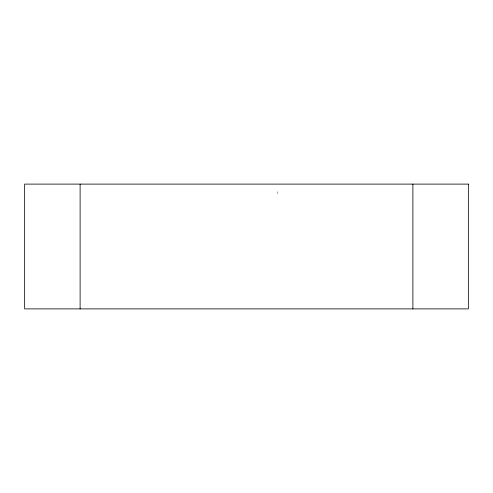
<?xml version="1.0" encoding="UTF-8"?>
<svg xmlns="http://www.w3.org/2000/svg" width="493" height="493" viewBox="0 0 493 493"><rect width="100%" height="100%" fill="white"/><g stroke="black" fill="none" stroke-linecap="round" stroke-linejoin="round"><path stroke-width="0.37" stroke-dasharray="2.46 1.85" d="M277.43 191.635L277.744 193.731"/><path stroke-width="0.74" d="M412.887 184.105L412.887 308.895M80.112 184.105L80.112 308.895M468.35 184.105L24.65 184.105L24.65 308.895L468.35 308.895L468.35 184.105"/></g></svg>
